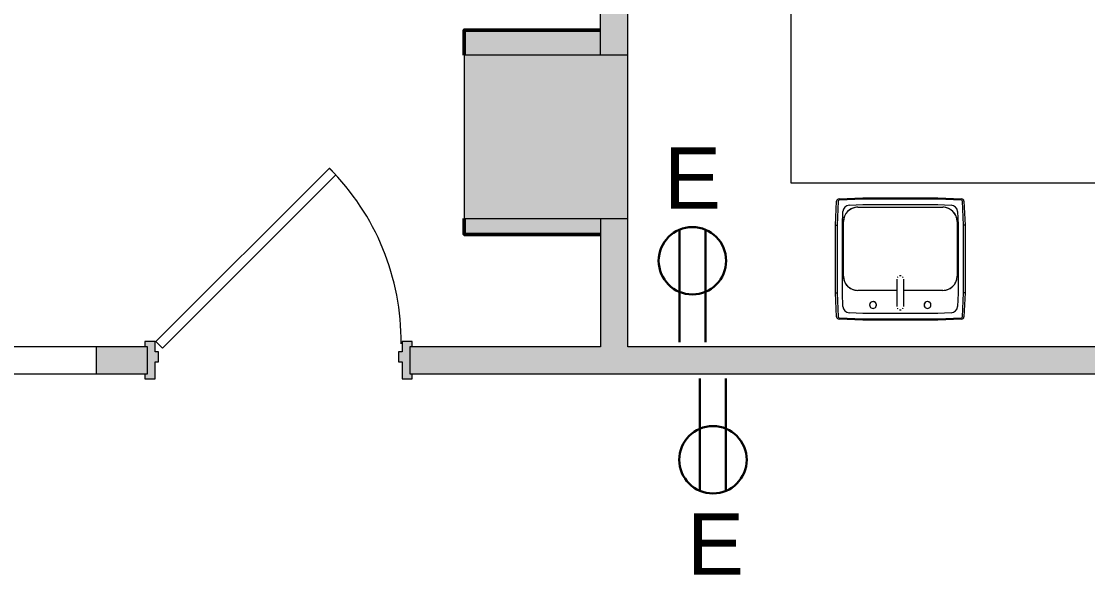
# Model space of a CAD drawing. Header units: inches. Extents: x 416 to 2283, y -56 to 1824.
# Drawn here: x 1211.4 to 1367.9, y 1245 to 1326.3 of the extents above; entities that cross this region are included whole.
import ezdxf

# ---------------------------------------------------------------- set-up
doc = ezdxf.new("R2010")
doc.units = ezdxf.units.IN
doc.header["$MEASUREMENT"] = 0
for name, color, linetype, lineweight in [('A-ANNO-NOTE', 131, 'Continuous', 13), ('A-DOOR', 31, 'Continuous', 13), ('A-WALL', 113, 'Continuous', 9), ('A-WALL-PATT', 111, 'Continuous', 13), ('I-WALL', 2, 'Continuous', 13), ('Orbis - Background_dwg', 8, 'Continuous', 9), ('Orbis_AR$0$A-Wall-Exst', 7, 'Continuous', 9), ('Orbis_AR$0$TI_Grid_E957150$0$S-P1-COLS-CONC', 50, 'Continuous', 50), ('Orbis_AR$0$TI_Grid_E957150$0$S-P4-COLS-CONC', 50, 'Continuous', 50), ('Orbis_BB$0$A-Wall-Exst', 7, 'Continuous', 9), ('Orbis_BB$0$TI_Grid_E957150$0$S-02-COLS-CONC', 50, 'Continuous', 50), ('Orbis_BB$0$TI_Grid_E957150$0$S-04-COLS-CONC', 50, 'Continuous', 50), ('Orbis_BB$0$TI_Grid_E957150$0$S-05-COLS-CONC', 50, 'Continuous', 50), ('Orbis_BB$0$TI_Grid_E957150$0$S-06-COLS-CONC', 50, 'Continuous', 50), ('Orbis_BB$0$TI_Grid_E957150$0$S-07-COLS-CONC', 50, 'Continuous', 50), ('Orbis_BB$0$TI_Grid_E957150$0$S-08-COLS-CONC', 50, 'Continuous', 50), ('Orbis_BB$0$TI_Grid_E957150$0$S-09-COLS-CONC', 50, 'Continuous', 50), ('Orbis_BB$0$TI_Grid_E957150$0$S-11-COLS-CONC', 50, 'Continuous', 50), ('Orbis_BB$0$TI_Grid_E957150$0$S-12-COLS-CONC', 50, 'Continuous', 50), ('Orbis_BB$0$TI_Grid_E957150$0$S-P1-COLS-CONC', 50, 'Continuous', 50), ('Orbis_BB$0$TI_Grid_E957150$0$S-P1-COLS-CONC-PATT', 10, 'Continuous', 20), ('Orbis_BB$0$TI_Grid_E957150$0$S-P4-COLS-CONC', 50, 'Continuous', 50), ('P-SANR-FIXT', 6, 'Continuous', 13), ('Q-CASE', 31, 'Continuous', 13), ('S-COLS', 52, 'Continuous', 13)]:
    doc.layers.add(name, color=color, linetype=linetype, lineweight=lineweight)
doc.styles.add('Swis721 Lt BT', font='swissl.ttf', dxfattribs={"height": 9})

# ---------------------------------------------------------------- blocks, each defined once
blk = doc.blocks.new('Concrete-Rectangular-Column - 24 x 24-V1-Level XX  POWER _ SIGNAL')
at = {"layer": 'S-COLS', "lineweight": 9}
blk.add_hatch(color=7, dxfattribs=at).paths.add_polyline_path([(12, -12), (12, 12), (-12, 12), (-12, -12)], flags=0)
at = {"layer": 'S-COLS', "color": 8, "lineweight": 20}
for p, q in [((12, 12), (-12, 12)), ((-12, 12), (-12, -12)), ((12, -12), (12, 12)), ((-12, -12), (12, -12))]:
    blk.add_line(p, q, dxfattribs=at)
blk = doc.blocks.new('C-L SHAPE COUNTER TOP - C-L SHAPE COUNTER TOP-7256540-Level XX  POWER _ SIGNAL')
at = {"layer": 'Q-CASE', "lineweight": 9}
for p, q in [((24, 69.5), (0, 69.5)), ((24, 24), (24, 69.5)), ((119.91, 24), (24, 24)), ((119.91, 0), (119.91, 24))]:
    blk.add_line(p, q, dxfattribs=at)
blk = doc.blocks.new('Door - Single - Solid Door-7323271-Level XX  POWER _ SIGNAL')
at = {"layer": 'A-DOOR'}
h = blk.add_hatch(color=250, dxfattribs=at)
h.paths.add_polyline_path([(23.62, -2.66), (23.62, -1.91), (23.24, -1.91), (23.24, 2.09), (23.62, 2.09), (23.62, 2.84), (22.12, 2.84), (22.12, 1.34), (21.62, 1.34), (21.62, -0.16), (22.12, -0.16), (22.12, -2.66), (23.24, -2.66)], flags=0)
h.paths.add_polyline_path([(-14.13, -2.66), (-14.13, -0.16), (-13.63, -0.16), (-13.63, 1.34), (-14.13, 1.34), (-14.13, 2.84), (-15.63, 2.84), (-15.63, 2.09), (-15.26, 2.09), (-15.26, -1.91), (-15.63, -1.91), (-15.63, -2.66), (-15.26, -2.66)], flags=0)
at = {"layer": 'A-DOOR', "color": 8, "lineweight": 20}
for p, q in [((-14.01, 2.84), (11.45, 28.29)), ((11.45, 28.29), (12.42, 27.32)), ((12.42, 27.32), (-13.03, 1.87)), ((-15.63, 2.84), (-15.63, 2.09)), ((-14.13, 2.84), (-15.63, 2.84)), ((-14.13, 1.34), (-14.13, 2.84)), ((-13.03, 1.87), (-14.01, 2.84)), ((23.62, 2.84), (22.12, 2.84)), ((22.12, 2.84), (22.12, 1.34)), ((23.62, 2.09), (23.62, 2.84)), ((-13.63, 1.34), (-14.13, 1.34)), ((-13.63, -0.16), (-13.63, 1.34)), ((22.12, 1.34), (21.62, 1.34)), ((21.62, 1.34), (21.62, -0.16)), ((-14.13, -2.66), (-14.13, -0.16)), ((-14.13, -0.16), (-13.63, -0.16)), ((21.62, -0.16), (22.12, -0.16)), ((22.12, -0.16), (22.12, -2.66)), ((-15.63, -1.91), (-15.63, -2.66)), ((-15.63, -2.66), (-14.13, -2.66)), ((22.12, -2.66), (23.62, -2.66)), ((23.62, -2.66), (23.62, -1.91))]:
    blk.add_line(p, q, dxfattribs=at)
at = {"layer": 'A-DOOR', "lineweight": 9}
blk.add_arc((-14.01, 2.84), 36, 359.5, 45, dxfattribs=at)
blk = doc.blocks.new('P-Sink-Rectangular - PSR1918-3060176-Level XX  POWER _ SIGNAL')
at = {"layer": 'P-SANR-FIXT', "lineweight": 9}
for p, q in [((-9.5, 4.97), (-9.34, 8.49)), ((-9.13, 8.48), (-9.28, 4.96)), ((-8.99, 8.84), (-5.52, 9)), ((-5.51, 8.78), (-8.98, 8.63)), ((-7.47, 7.92), (-5.51, 8)), ((-5.52, 9), (5.52, 9)), ((-5.52, 9), (-5.51, 8.78)), ((5.51, 8.78), (-5.51, 8.78)), ((-5.51, 8), (5.51, 8)), ((5.52, 9), (5.51, 8.78)), ((8.98, 8.63), (5.51, 8.78)), ((5.51, 8), (7.47, 7.92)), ((5.52, 9), (8.99, 8.84)), ((9.28, 4.96), (9.13, 8.48)), ((9.34, 8.49), (9.5, 4.97)), ((-8.5, 5.01), (-8.42, 6.97)), ((8.42, 6.97), (8.5, 5.01)), ((-9.5, 4.97), (-9.28, 4.96)), ((-9.5, -4.97), (-9.5, 4.97)), ((-9.28, 4.96), (-9.28, -4.96)), ((-8.5, -5.01), (-8.5, 5.01)), ((8.5, 5.01), (8.5, -5.01)), ((9.5, 4.97), (9.28, 4.96)), ((9.28, -4.96), (9.28, 4.96)), ((9.5, 4.97), (9.5, -4.97)), ((-6.25, 4.6), (-0.49, 4.6)), ((-6.25, 4.6), (-0.49, 4.6)), ((0.48, 4.6), (6.25, 4.6)), ((0.48, 4.6), (6.25, 4.6)), ((-8.35, -5.5), (-8.35, 2.5)), ((-8.35, -5.5), (-8.35, 2.5)), ((8.35, 2.5), (8.35, -5.5)), ((8.35, 2.5), (8.35, -5.5)), ((-9.5, -4.97), (-9.28, -4.96)), ((-9.34, -8.49), (-9.5, -4.97)), ((-9.28, -4.96), (-9.13, -8.48)), ((-8.42, -6.97), (-8.5, -5.01)), ((8.5, -5.01), (8.42, -6.97)), ((9.13, -8.48), (9.28, -4.96)), ((9.5, -4.97), (9.28, -4.96)), ((9.5, -4.97), (9.34, -8.49)), ((6.25, -7.6), (-6.25, -7.6)), ((6.25, -7.6), (-6.25, -7.6)), ((-5.52, -9), (-8.99, -8.84)), ((-8.98, -8.63), (-5.51, -8.78)), ((-5.51, -8), (-7.47, -7.92)), ((-5.52, -9), (-5.51, -8.78)), ((5.52, -9), (-5.52, -9)), ((5.51, -8), (-5.51, -8)), ((-5.51, -8.78), (5.51, -8.78)), ((7.47, -7.92), (5.51, -8)), ((5.51, -8.78), (8.98, -8.63)), ((5.52, -9), (5.51, -8.78)), ((8.99, -8.84), (5.52, -9))]:
    blk.add_line(p, q, dxfattribs=at)
at = {"layer": 'P-SANR-FIXT', "lineweight": 9, "flags": 128}
for points in [[(-0.5, 6.97), (-0.5, 6.97), (-0.5, 6.96), (-0.5, 6.95), (-0.5, 6.94), (-0.5, 6.93), (-0.5, 6.91), (-0.5, 6.89), (-0.5, 6.87), (-0.5, 6.84), (-0.5, 6.81), (-0.5, 6.78), (-0.5, 6.74), (-0.5, 6.7), (-0.5, 6.66), (-0.5, 6.62), (-0.5, 6.57), (-0.5, 6.52), (-0.5, 6.47), (-0.5, 6.42), (-0.5, 6.36), (-0.5, 6.3), (-0.5, 6.24), (-0.5, 6.18), (-0.5, 6.11), (-0.5, 6.05), (-0.5, 5.98), (-0.5, 5.91), (-0.5, 5.84), (-0.5, 5.77), (-0.5, 5.69), (-0.5, 5.62), (-0.5, 5.54), (-0.5, 5.46), (-0.5, 5.39), (-0.5, 5.31), (-0.5, 5.23), (-0.5, 5.15), (-0.5, 5.07), (-0.5, 4.99), (-0.5, 4.91), (-0.5, 4.83), (-0.5, 4.75), (-0.5, 4.67), (-0.5, 4.59), (-0.5, 4.51), (-0.5, 4.44), (-0.5, 4.36), (-0.5, 4.28), (-0.5, 4.21), (-0.5, 4.13), (-0.5, 4.06), (-0.5, 3.99), (-0.5, 3.92), (-0.5, 3.86), (-0.5, 3.79), (-0.5, 3.73), (-0.5, 3.66), (-0.5, 3.61), (-0.5, 3.55), (-0.5, 3.49), (-0.5, 3.44), (-0.5, 3.39), (-0.5, 3.34), (-0.5, 3.3), (-0.5, 3.25), (-0.5, 3.21), (-0.5, 3.18), (-0.5, 3.14), (-0.5, 3.11), (-0.5, 3.08), (-0.5, 3.06), (-0.5, 3.04), (-0.5, 3.02), (-0.5, 3), (-0.5, 2.99), (-0.5, 2.98), (-0.5, 2.97), (-0.5, 2.97), (-0.5, 2.97)], [(0.5, 2.97), (0.5, 2.97), (0.5, 2.97), (0.5, 2.98), (0.5, 2.99), (0.5, 3.01), (0.5, 3.02), (0.5, 3.05), (0.5, 3.07), (0.5, 3.1), (0.5, 3.13), (0.5, 3.16), (0.5, 3.19), (0.5, 3.23), (0.5, 3.27), (0.5, 3.32), (0.5, 3.36), (0.5, 3.41), (0.5, 3.46), (0.5, 3.52), (0.5, 3.57), (0.5, 3.63), (0.5, 3.69), (0.5, 3.76), (0.5, 3.82), (0.5, 3.89), (0.5, 3.95), (0.5, 4.02), (0.5, 4.1), (0.5, 4.17), (0.5, 4.24), (0.5, 4.32), (0.5, 4.39), (0.5, 4.47), (0.5, 4.55), (0.5, 4.63), (0.5, 4.71), (0.5, 4.79), (0.5, 4.87), (0.5, 4.95), (0.5, 5.03), (0.5, 5.11), (0.5, 5.19), (0.5, 5.26), (0.5, 5.34), (0.5, 5.42), (0.5, 5.5), (0.5, 5.58), (0.5, 5.65), (0.5, 5.73), (0.5, 5.8), (0.5, 5.87), (0.5, 5.94), (0.5, 6.01), (0.5, 6.08), (0.5, 6.14), (0.5, 6.21), (0.5, 6.27), (0.5, 6.33), (0.5, 6.39), (0.5, 6.44), (0.5, 6.49), (0.5, 6.55), (0.5, 6.59), (0.5, 6.64), (0.5, 6.68), (0.5, 6.72), (0.5, 6.76), (0.5, 6.79), (0.5, 6.82), (0.5, 6.85), (0.5, 6.88), (0.5, 6.9), (0.5, 6.92), (0.5, 6.93), (0.5, 6.95), (0.5, 6.96), (0.5, 6.96), (0.5, 6.97), (0.5, 6.97)]]:
    blk.add_lwpolyline(points, dxfattribs=at)
at = {"layer": 'P-SANR-FIXT', "lineweight": 9}
for centre, radius, start, end in [((-8.97, 8.47), 0.371, 92.5667, 177.4333), ((-8.97, 8.47), 0.156, 92.5667, 177.4333), ((-7.42, 6.92), 0.995, 92.5667, 177.4333), ((7.42, 6.92), 0.995, 2.5667, 87.4333), ((8.97, 8.47), 0.156, 2.5667, 87.4333), ((8.97, 8.47), 0.371, 2.5667, 87.4333), ((-4, 6.75), 0.5, 360, 180), ((-4, 6.75), 0.5, 180, 360), ((-4, 6.75), 0.5, 180, 270), ((-4, 6.75), 0.5, 180, 270), ((-4, 6.75), 0.5, 135, 165), ((-4, 6.75), 0.5, 135, 165), ((-4, 6.75), 0.5, 195, 240), ((-4, 6.75), 0.5, 195, 240), ((-4, 6.75), 0.5, 60, 120), ((-4, 6.75), 0.5, 60, 120), ((-4, 6.75), 0.5, 75, 105), ((-4, 6.75), 0.5, 75, 105), ((-4, 6.75), 0.5, 255, 270), ((-4, 6.75), 0.5, 255, 270), ((-4, 6.75), 0.5, 0, 45), ((-4, 6.75), 0.5, 15, 45), ((-4, 6.75), 0.5, 0, 45), ((-4, 6.75), 0.5, 15, 45), ((-4, 6.75), 0.5, 315, 360), ((-4, 6.75), 0.5, 315, 360), ((-4, 6.75), 0.5, 315, 345), ((-4, 6.75), 0.5, 315, 345), ((0, 6.97), 0.5, 135, 150), ((0, 6.97), 0.5, 90, 105), ((0, 6.97), 0.5, 75, 90), ((0, 6.97), 0.5, 30, 45), ((4, 6.75), 0.5, 360, 180), ((4, 6.75), 0.5, 135, 180), ((4, 6.75), 0.5, 135, 180), ((4, 6.75), 0.5, 165, 180), ((4, 6.75), 0.5, 165, 180), ((4, 6.75), 0.5, 180, 360), ((4, 6.75), 0.5, 180, 225), ((4, 6.75), 0.5, 180, 195), ((4, 6.75), 0.5, 180, 225), ((4, 6.75), 0.5, 180, 195), ((4, 6.75), 0.5, 135, 150), ((4, 6.75), 0.5, 135, 150), ((4, 6.75), 0.5, 210, 225), ((4, 6.75), 0.5, 210, 225), ((4, 6.75), 0.5, 0, 120), ((4, 6.75), 0.5, 0, 120), ((4, 6.75), 0.5, 240, 300), ((4, 6.75), 0.5, 240, 300), ((4, 6.75), 0.5, 75, 105), ((4, 6.75), 0.5, 75, 105), ((4, 6.75), 0.5, 255, 270), ((4, 6.75), 0.5, 255, 270), ((4, 6.75), 0.5, 30, 60), ((4, 6.75), 0.5, 30, 60), ((4, 6.75), 0.5, 315, 345), ((4, 6.75), 0.5, 315, 345), ((4, 6.75), 0.5, 315, 330), ((4, 6.75), 0.5, 315, 330), ((-6.25, 2.5), 2.1, 90, 180), ((-6.25, 2.5), 2.1, 90, 180), ((-6.25, 2.5), 2.1, 160.0288, 180), ((-6.25, 2.5), 2.1, 136.0254, 154.9712), ((-6.25, 2.5), 2.1, 115.0288, 135), ((-6.25, 2.5), 2.1, 90, 109.8661), ((6.25, 2.5), 2.1, 70.5122, 90), ((6.25, 2.5), 2.1, 0, 90), ((6.25, 2.5), 2.1, 0, 90), ((6.25, 2.5), 2.1, 45, 64.9712), ((6.25, 2.5), 2.1, 25.0288, 43.9746), ((6.25, 2.5), 2.1, 0, 19.9712), ((0, 2.97), 0.5, 210, 225), ((0, 2.97), 0.5, 255, 270), ((0, 2.97), 0.5, 270, 285), ((0, 2.97), 0.5, 315, 330), ((-6.25, -5.5), 2.1, 180, 199.9712), ((-6.25, -5.5), 2.1, 180, 270), ((-6.25, -5.5), 2.1, 180, 270), ((6.25, -5.5), 2.1, 270, 360), ((6.25, -5.5), 2.1, 270, 360), ((6.25, -5.5), 2.1, 340.0288, 360), ((-7.42, -6.92), 0.995, 182.5667, 267.4333), ((-6.25, -5.5), 2.1, 205.0288, 244.9712), ((-6.25, -5.5), 2.1, 250.1339, 270), ((6.25, -5.5), 2.1, 270, 289.4878), ((6.25, -5.5), 2.1, 295.0288, 334.9712), ((7.42, -6.92), 0.995, 272.5667, 357.4333), ((-8.97, -8.47), 0.371, 182.5667, 267.4333), ((-8.97, -8.47), 0.156, 182.5667, 267.4333), ((8.97, -8.47), 0.156, 272.5667, 357.4333), ((8.97, -8.47), 0.371, 272.5667, 357.4333)]:
    blk.add_arc(centre, radius, start, end, dxfattribs=at)
blk = doc.blocks.new('Orbis - Background_dwg__U51-7347730-Level XX  POWER _ SIGNAL')
at = {"layer": 'Orbis_BB$0$TI_Grid_E957150$0$S-12-COLS-CONC'}
for p, q in [((11984.66, 2100.91), (11984.66, 2103.21)), ((12004.66, 2100.91), (11984.66, 2100.91))]:
    blk.add_line(p, q, dxfattribs=at)
blk = doc.blocks.new('Orbis - Background_dwg_Orbis_BB-7347761-Level XX  POWER _ SIGNAL')
at = {"layer": 'Orbis_BB$0$TI_Grid_E957150$0$S-P1-COLS-CONC-PATT', "lineweight": 9}
h = blk.add_hatch(color=7, dxfattribs=at)
h.paths.add_polyline_path([(11984.66, 2100.91), (12004.66, 2100.91), (12004.66, 2103.21), (11984.66, 2103.21)], flags=0)
h.paths.add_polyline_path([(11984.66, 2127.21), (12004.66, 2127.21), (12004.66, 2130.91), (11984.66, 2130.91)], flags=0)
at = {"layer": 'Orbis_BB$0$A-Wall-Exst', "color": 50, "lineweight": 50}
blk.add_line((11988.66, 2100.91), (11984.66, 2100.91), dxfattribs=at)
at = {"layer": 'Orbis_BB$0$TI_Grid_E957150$0$S-02-COLS-CONC', "flags": 128}
blk.add_lwpolyline([(11984.66, 2103.21), (11984.66, 2100.91), (12004.66, 2100.91)], dxfattribs=at)
at = {"layer": 'Orbis_BB$0$TI_Grid_E957150$0$S-04-COLS-CONC', "flags": 128}
blk.add_lwpolyline([(11984.66, 2103.21), (11984.66, 2100.91), (12004.66, 2100.91)], dxfattribs=at)
at = {"layer": 'Orbis_BB$0$TI_Grid_E957150$0$S-05-COLS-CONC', "flags": 128}
blk.add_lwpolyline([(11984.66, 2103.21), (11984.66, 2100.91), (12004.66, 2100.91)], dxfattribs=at)
at = {"layer": 'Orbis_BB$0$TI_Grid_E957150$0$S-06-COLS-CONC', "flags": 128}
blk.add_lwpolyline([(11984.66, 2103.21), (11984.66, 2100.91), (12004.66, 2100.91)], dxfattribs=at)
at = {"layer": 'Orbis_BB$0$TI_Grid_E957150$0$S-07-COLS-CONC', "flags": 128}
blk.add_lwpolyline([(11984.66, 2103.21), (11984.66, 2100.91), (12004.66, 2100.91)], dxfattribs=at)
at = {"layer": 'Orbis_BB$0$TI_Grid_E957150$0$S-08-COLS-CONC', "flags": 128}
blk.add_lwpolyline([(11984.66, 2103.21), (11984.66, 2100.91), (12004.66, 2100.91)], dxfattribs=at)
at = {"layer": 'Orbis_BB$0$TI_Grid_E957150$0$S-09-COLS-CONC', "flags": 128}
blk.add_lwpolyline([(11984.66, 2103.21), (11984.66, 2100.91), (12004.66, 2100.91)], dxfattribs=at)
at = {"layer": 'Orbis_BB$0$TI_Grid_E957150$0$S-11-COLS-CONC'}
for p, q in [((11984.66, 2100.91), (11984.66, 2103.21)), ((12004.66, 2100.91), (11984.66, 2100.91))]:
    blk.add_line(p, q, dxfattribs=at)
at = {"layer": 'Orbis_BB$0$TI_Grid_E957150$0$S-P1-COLS-CONC', "flags": 128}
for points in [[(12004.66, 2130.91), (11984.66, 2130.91), (11984.66, 2127.21)], [(11984.66, 2103.21), (11984.66, 2100.91), (12004.66, 2100.91)]]:
    blk.add_lwpolyline(points, dxfattribs=at)
at = {"layer": 'Orbis_BB$0$TI_Grid_E957150$0$S-P4-COLS-CONC', "flags": 128}
for points in [[(11984.66, 2127.21), (11984.66, 2130.91), (12004.66, 2130.91)], [(12004.66, 2100.91), (11984.66, 2100.91), (11984.66, 2103.21)]]:
    blk.add_lwpolyline(points, dxfattribs=at)
blk.add_blockref('Orbis - Background_dwg__U51-7347730-Level XX  POWER _ SIGNAL', (0, 0))
blk = doc.blocks.new('Orbis - Background_dwg-7329766-Level XX  POWER _ SIGNAL')
at = {"layer": 'Orbis_AR$0$A-Wall-Exst', "color": 50, "lineweight": 50}
blk.add_line((1280.37, 1294.97), (1276.37, 1294.97), dxfattribs=at)
at = {"layer": 'Orbis_AR$0$TI_Grid_E957150$0$S-P1-COLS-CONC', "flags": 128}
for points in [[(1296.37, 1324.97), (1276.37, 1324.97), (1276.37, 1321.28)], [(1276.37, 1297.28), (1276.37, 1294.97), (1296.37, 1294.97)]]:
    blk.add_lwpolyline(points, dxfattribs=at)
at = {"layer": 'Orbis_AR$0$TI_Grid_E957150$0$S-P4-COLS-CONC', "flags": 128}
for points in [[(1276.37, 1321.28), (1276.37, 1324.97), (1296.37, 1324.97)], [(1296.37, 1294.97), (1276.37, 1294.97), (1276.37, 1297.28)]]:
    blk.add_lwpolyline(points, dxfattribs=at)
blk.add_blockref('Orbis - Background_dwg_Orbis_BB-7347761-Level XX  POWER _ SIGNAL', (-10708.29, -805.94))

msp = doc.modelspace()

# ---------------------------------------------------------------- hatches: boundary and pattern name
at = {"layer": 'A-WALL-PATT', "lineweight": 9}
h = msp.add_hatch(color=7, dxfattribs=at)
h.paths.add_polyline_path([(1300.37, 1278.47), (1300.37, 1297.28), (1296.37, 1297.28), (1296.37, 1278.47)], flags=0)
h.paths.add_polyline_path([(1300.37, 1321.28), (1300.37, 1347.97), (1296.37, 1347.97), (1296.37, 1321.28)], flags=0)
h = msp.add_hatch(color=7, dxfattribs=at)
h.paths.add_polyline_path([(1491.45, 1274.47), (1516.45, 1274.47), (1516.45, 1278.47), (1464.37, 1278.47), (1464.37, 1274.47)], flags=0)
h.paths.add_polyline_path([(1425.87, 1274.47), (1425.87, 1278.47), (1268.37, 1278.47), (1268.37, 1274.47), (1420.28, 1274.47)], flags=0)
h.paths.add_polyline_path([(1229.87, 1274.47), (1229.87, 1278.47), (1222.37, 1278.47), (1222.37, 1274.47)], flags=0)

# ---------------------------------------------------------------- linework, layer by layer
at = {"layer": 'A-ANNO-NOTE', "lineweight": 30}
for p, q in [((1307.95, 1279.13), (1307.95, 1295.65)), ((1307.95, 1279.13), (1307.95, 1295.65)), ((1311.78, 1279.13), (1311.78, 1295.65)), ((1310.96, 1273.82), (1310.96, 1257.29)), ((1314.79, 1273.82), (1314.79, 1257.29)), ((1314.79, 1273.82), (1314.79, 1257.29))]:
    msp.add_line(p, q, dxfattribs=at)
for centre in [(1309.86, 1291.09), (1312.88, 1261.86)]:
    msp.add_circle(centre, 4.95, dxfattribs=at)
at = {"layer": 'A-WALL', "color": 55, "lineweight": 13}
msp.add_line((1222.37, 1278.47), (1222.37, 1274.47), dxfattribs=at)
at = {"layer": 'I-WALL', "color": 8, "lineweight": 20}
for p, q in [((1296.37, 1321.28), (1296.37, 1347.97)), ((1300.37, 1321.28), (1300.37, 1347.97)), ((1296.37, 1297.28), (1296.37, 1278.47)), ((1300.37, 1278.47), (1300.37, 1297.28)), ((1229.87, 1278.47), (1222.37, 1278.47)), ((1229.87, 1274.47), (1229.87, 1278.47)), ((1296.37, 1278.47), (1268.37, 1278.47)), ((1268.37, 1278.47), (1268.37, 1274.47)), ((1425.87, 1278.47), (1300.37, 1278.47)), ((1222.37, 1274.47), (1229.87, 1274.47)), ((1268.37, 1274.47), (1425.87, 1274.47))]:
    msp.add_line(p, q, dxfattribs=at)
at = {"layer": 'I-WALL'}
for p, q in [((1222.37, 1278.47), (1153.88, 1278.47)), ((1153.88, 1274.47), (1222.37, 1274.47))]:
    msp.add_line(p, q, dxfattribs=at)

# ---------------------------------------------------------------- block references
at = {"layer": 'A-DOOR'}
msp.add_blockref('Door - Single - Solid Door-7323271-Level XX  POWER _ SIGNAL', (1245.13, 1276.39), dxfattribs=at)
at = {"layer": 'Orbis - Background_dwg', "color": 7}
msp.add_blockref('Orbis - Background_dwg-7329766-Level XX  POWER _ SIGNAL', (0, 0), dxfattribs=at)
at = {"layer": 'P-SANR-FIXT', "lineweight": 9, "rotation": 180}
msp.add_blockref('P-Sink-Rectangular - PSR1918-3060176-Level XX  POWER _ SIGNAL', (1340.37, 1291.35), dxfattribs=at)
at = {"layer": 'Q-CASE', "lineweight": 9}
msp.add_blockref('C-L SHAPE COUNTER TOP - C-L SHAPE COUNTER TOP-7256540-Level XX  POWER _ SIGNAL', (1300.37, 1278.47), dxfattribs=at)
at = {"layer": 'S-COLS', "lineweight": 9}
msp.add_blockref('Concrete-Rectangular-Column - 24 x 24-V1-Level XX  POWER _ SIGNAL', (1288.37, 1309.28), dxfattribs=at)

# ---------------------------------------------------------------- texts
at = {"layer": 'A-ANNO-NOTE', "lineweight": 9, "char_height": 9, "width": 9.393, "attachment_point": 1, "style": 'Swis721 Lt BT'}
for insert in [(1305.68, 1307.73), (1309.05, 1253.99)]:
    msp.add_mtext('E', dxfattribs=dict(at, insert=insert))

doc.saveas('drawing.dxf')
